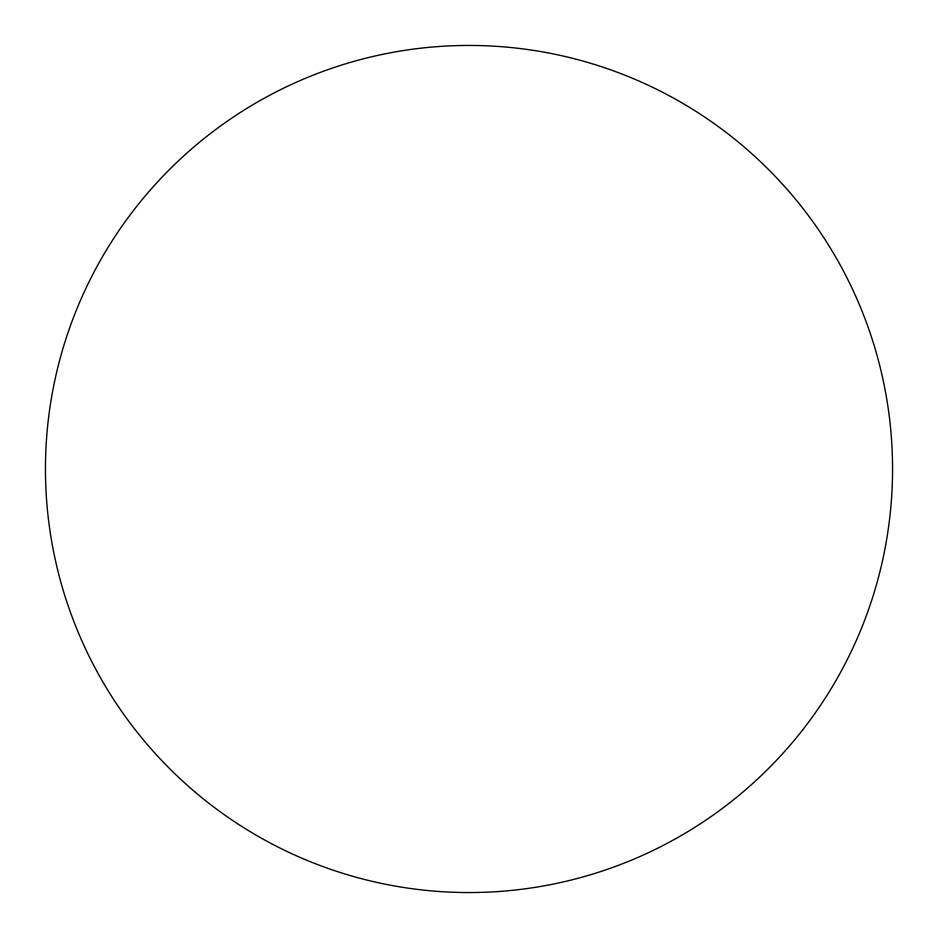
<?xml version="1.0" encoding="UTF-8"?>
<svg xmlns="http://www.w3.org/2000/svg" width="938" height="938" viewBox="0 0 938 938"><rect width="100%" height="100%" fill="white"/><g stroke="black" fill="none" stroke-linecap="round" stroke-linejoin="round"><path stroke-width="1.41" d="M195.421 792.352A423.566 423.566 0 0 0 885.824 544.251A423.566 423.566 0 0 0 325.756 70.397A423.566 423.566 0 0 0 195.421 792.352"/></g></svg>
